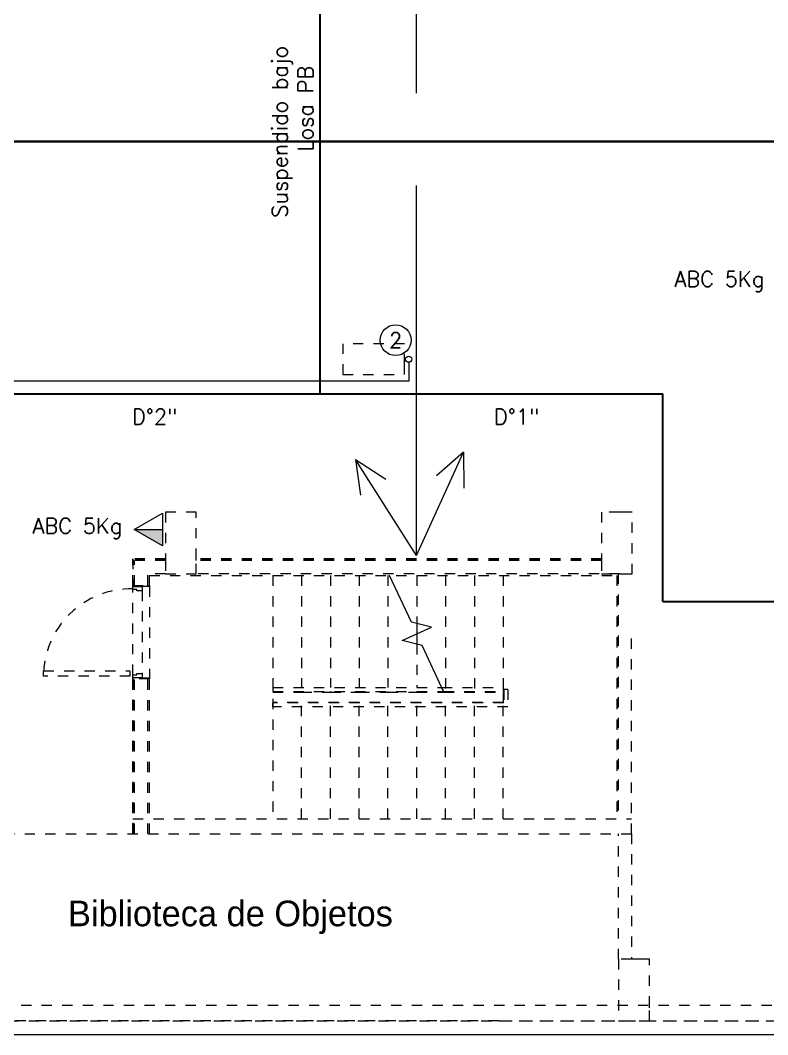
# Model space of a CAD drawing. Header units: millimetres. Extents: x 539 to 842, y -453 to -96.
# Drawn here: x 814.13 to 821.4, y -408.24 to -398.37 of the extents above; entities that cross this region are included whole.
import ezdxf
from ezdxf.enums import TextEntityAlignment as Align

# ---------------------------------------------------------------- set-up
doc = ezdxf.new("R2010")
doc.units = ezdxf.units.MM
doc.header["$LTSCALE"] = 0.1
for name, pattern in [('ACAD_ISO02W100', [15, 12, -3]), ('CONTINUA', [0]), ('HIDDEN', [0.375, 0.25, -0.125]), ('Overhead', [0.003969, 0.002381, -0.001587])]:
    doc.linetypes.add(name, pattern=pattern)
doc.layers.get('0').update_dxf_attribs({"lineweight": 5})
for name, color, linetype, lineweight in [('00-Agua Fria', 5, 'ACAD_ISO02W100', 20), ('00-Texto AF', 7, 'Continuous', 18), ('00_Incendio_Cañeria', 1, 'Continuous', 30), ('00_Incendio_Matafuego', 1, 'Continuous', 20), ('00_Incendio_Textos', 7, 'Continuous', 13), ('Incendio - Texto', 11, 'Continuous', 18), ('Lavarropa', 7, 'HIDDEN', 5)]:
    doc.layers.add(name, color=color, linetype=linetype, lineweight=lineweight)
doc.layers.add('00-Pluvial', color=40, linetype='Continuous')
doc.layers.add('Textos', color=7, linetype='Continuous')
doc.styles.add('Instal Sanit', font='techb___.ttf', dxfattribs={"height": 0.15})
doc.styles.add('Pill Gothic 300mg Lt', font='', dxfattribs={"height": 0.186028})
doc.styles.add('Romans', font='romans.shx')
doc.styles.get('Pill Gothic 300mg Lt').set_extended_font_data('Pill Gothic 300mg Lt')

# ---------------------------------------------------------------- blocks, each defined once
blk = doc.blocks.new('SS final')
at = {"color": 8, "lineweight": 18}
for p, q in [((1066.9185, -439.8111), (1066.3185, -439.8111)), ((1066.3185, -439.8111), (1066.3185, -440.1111)), ((1066.9185, -440.0111), (1066.9185, -439.8111)), ((1066.9185, -440.1111), (1066.9185, -440.0111)), ((1066.3185, -440.1111), (1066.9185, -440.1111)), ((1064.8943, -441.4523), (1064.5943, -441.4523)), ((1064.5943, -441.4523), (1064.5943, -441.9048)), ((1064.8943, -441.9048), (1064.8943, -441.4523)), ((1069.0111, -441.4523), (1068.8348, -441.4523)), ((1068.8348, -441.4523), (1068.8348, -441.9048)), ((1069.0126, -441.4523), (1069.0111, -441.4523)), ((1069.0136, -441.4523), (1069.0126, -441.4523)), ((1069.0286, -441.4523), (1069.0136, -441.4523)), ((1069.1286, -441.4523), (1069.0286, -441.4523)), ((1069.1348, -441.4523), (1069.1286, -441.4523)), ((1069.1348, -442.0523), (1069.1348, -441.4523)), ((1064.5954, -441.9048), (1064.2762, -441.9048)), ((1064.2762, -441.9048), (1064.2762, -442.1637)), ((1064.5954, -441.9063), (1064.2762, -441.9063)), ((1064.2762, -441.9073), (1064.2777, -441.9073)), ((1064.2777, -442.1637), (1064.2777, -441.9048)), ((1064.5954, -441.9073), (1064.2787, -441.9073)), ((1064.2787, -442.1637), (1064.2787, -441.9073)), ((1064.5954, -441.9223), (1064.2937, -441.9223)), ((1064.2937, -442.1637), (1064.2937, -441.9223)), ((1064.5943, -441.9048), (1064.5943, -441.9063)), ((1064.5943, -441.9063), (1064.5943, -441.9073)), ((1064.5943, -441.9073), (1064.5943, -441.9223)), ((1064.5943, -441.9223), (1064.5943, -442.0523)), ((1064.8943, -441.9063), (1064.8943, -441.9048)), ((1064.8943, -441.9073), (1064.8943, -441.9063)), ((1064.8943, -441.9223), (1064.8943, -441.9073)), ((1064.8943, -442.0523), (1064.8943, -441.9223)), ((1068.8359, -441.9048), (1064.8954, -441.9048)), ((1068.8359, -441.9063), (1064.8954, -441.9063)), ((1068.8359, -441.9073), (1064.8954, -441.9073)), ((1068.8359, -441.9223), (1064.8954, -441.9223)), ((1068.8348, -441.9048), (1068.8348, -441.9063)), ((1068.8348, -441.9063), (1068.8348, -441.9073)), ((1068.8348, -441.9073), (1068.8348, -441.9223)), ((1068.8348, -441.9223), (1068.8348, -442.0523)), ((1064.5954, -442.0523), (1064.4237, -442.0523)), ((1064.4237, -442.1637), (1064.4237, -442.0523)), ((1064.5943, -442.0523), (1064.8943, -442.0523)), ((1069.0122, -442.0523), (1064.8954, -442.0523)), ((1068.8348, -442.0523), (1069.0111, -442.0523)), ((1068.9977, -442.0523), (1068.9977, -444.4354)), ((1069.0111, -442.0523), (1069.0126, -442.0523)), ((1069.0126, -442.0523), (1069.0136, -442.0523)), ((1069.0136, -442.0523), (1069.0286, -442.0523)), ((1069.0286, -442.0523), (1069.1286, -442.0523)), ((1069.1286, -442.0523), (1069.1348, -442.0523)), ((1064.4387, -442.0673), (1068.9827, -442.0673)), ((1064.4387, -442.1637), (1064.4387, -442.0673)), ((1065.6387, -442.0673), (1065.6387, -443.1559)), ((1065.9187, -442.0673), (1065.9187, -443.1559)), ((1066.1987, -442.0673), (1066.1987, -443.1559)), ((1066.4787, -442.0673), (1066.4787, -443.1559)), ((1066.7587, -442.0673), (1066.7587, -443.1559)), ((1067.0387, -442.0673), (1067.0387, -442.5339)), ((1067.0387, -442.0673), (1067.0387, -442.5339)), ((1067.3187, -442.0673), (1067.3187, -443.2013)), ((1067.3187, -442.0673), (1067.3187, -443.2013)), ((1067.5987, -442.0673), (1067.5987, -443.2013)), ((1067.5987, -442.0673), (1067.5987, -443.2013)), ((1067.8787, -442.0673), (1067.8787, -443.2013)), ((1067.8787, -442.0673), (1067.8787, -443.2013)), ((1068.9827, -442.0673), (1068.9827, -444.4354)), ((1064.2762, -442.1637), (1064.4387, -442.1637)), ((1064.2762, -442.1737), (1064.2762, -442.1637)), ((1064.2762, -442.1737), (1064.3682, -442.1737)), ((1064.2762, -442.2037), (1064.2762, -442.1737)), ((1064.3177, -442.2037), (1064.2762, -442.2037)), ((1064.2762, -443.0337), (1064.2762, -442.2037)), ((1064.3177, -442.2157), (1064.3177, -442.2037)), ((1064.3682, -442.2157), (1064.3177, -442.2157)), ((1064.3682, -442.1737), (1064.3682, -442.2157)), ((1064.4387, -442.1737), (1064.3682, -442.1737)), ((1064.3682, -442.2157), (1064.3682, -443.0217)), ((1064.4387, -442.1637), (1064.4387, -442.1737)), ((1064.4387, -442.1737), (1064.4387, -443.0637)), ((1067.0387, -442.5339), (1067.0387, -442.6343)), ((1067.0387, -442.6343), (1067.0387, -442.7348)), ((1067.0387, -442.6343), (1067.0387, -442.7348)), ((1069.1277, -444.5804), (1069.1277, -442.5806)), ((1067.0387, -442.7348), (1067.0387, -443.1559)), ((1063.4084, -442.9949), (1064.2494, -442.9949)), ((1063.4084, -443.0459), (1063.4084, -442.9949)), ((1064.2494, -442.9949), (1064.2494, -443.0459)), ((1064.2762, -443.0637), (1064.2762, -443.0337)), ((1064.2762, -443.0337), (1064.3177, -443.0337)), ((1064.3177, -443.0217), (1064.3682, -443.0217)), ((1064.3177, -443.0337), (1064.3177, -443.0217)), ((1064.3682, -443.0217), (1064.3682, -443.0637)), ((1064.2494, -443.0459), (1063.4084, -443.0459)), ((1064.3682, -443.0637), (1064.2762, -443.0637)), ((1064.2762, -443.0737), (1064.2762, -443.0637)), ((1064.2762, -443.0737), (1064.2762, -444.5804)), ((1064.4387, -443.0737), (1064.2762, -443.0737)), ((1064.2777, -444.5804), (1064.2777, -443.0737)), ((1064.2787, -444.5804), (1064.2787, -443.0737)), ((1064.2937, -444.5804), (1064.2937, -443.0737)), ((1064.3682, -443.0637), (1064.4387, -443.0637)), ((1064.4237, -444.5804), (1064.4237, -443.0737)), ((1064.4387, -443.0637), (1064.4387, -443.0737)), ((1064.4387, -444.5804), (1064.4387, -443.0737)), ((1065.6387, -443.1559), (1065.6387, -443.1959)), ((1065.6387, -443.1559), (1067.2819, -443.1559)), ((1065.6387, -443.1959), (1067.3006, -443.1959)), ((1065.6387, -443.2013), (1065.9187, -443.2013)), ((1065.9187, -443.1959), (1065.9187, -443.2013)), ((1065.9187, -443.2013), (1066.1987, -443.2013)), ((1066.1987, -443.1959), (1066.1987, -443.2013)), ((1066.1987, -443.2013), (1066.4787, -443.2013)), ((1066.4787, -443.1959), (1066.4787, -443.2013)), ((1066.4787, -443.2013), (1066.7587, -443.2013)), ((1066.7587, -443.1959), (1066.7587, -443.2013)), ((1066.7587, -443.2013), (1067.0387, -443.2013)), ((1067.0387, -443.1959), (1067.0387, -443.2013)), ((1067.0387, -443.2013), (1067.3031, -443.2013)), ((1067.3006, -443.1959), (1067.2819, -443.1559)), ((1067.3031, -443.2013), (1067.8787, -443.2013)), ((1067.8787, -443.2013), (1067.8787, -443.3013)), ((1067.8787, -443.3013), (1065.6387, -443.3013)), ((1065.9187, -444.4354), (1065.9187, -443.3013)), ((1065.9187, -444.4354), (1065.9187, -443.3013)), ((1066.1987, -444.4354), (1066.1987, -443.3013)), ((1066.1987, -444.4354), (1066.1987, -443.3013)), ((1066.4787, -444.4354), (1066.4787, -443.3013)), ((1066.4787, -444.4354), (1066.4787, -443.3013)), ((1066.7587, -444.4354), (1066.7587, -443.3013)), ((1066.7587, -444.4354), (1066.7587, -443.3013)), ((1067.0387, -444.4354), (1067.0387, -443.3013)), ((1067.0387, -444.4354), (1067.0387, -443.3013)), ((1067.3187, -444.4354), (1067.3187, -443.3013)), ((1067.3187, -444.4354), (1067.3187, -443.3013)), ((1067.5987, -444.4354), (1067.5987, -443.3013)), ((1067.5987, -444.4354), (1067.5987, -443.3013)), ((1067.8787, -444.4354), (1067.8787, -443.3013)), ((1067.8787, -444.4354), (1067.8787, -443.3013)), ((1064.2787, -444.4354), (1069.1277, -444.4354)), ((1062.8253, -444.5804), (1069.1277, -444.5804)), ((1069.0016, -445.8001), (1069.0016, -444.5804)), ((1069.1277, -444.5804), (1069.1266, -445.8001)), ((1069.1266, -445.8001), (1069.0016, -445.8001)), ((1069.0016, -445.8001), (1069.0016, -446.4001)), ((1069.2316, -445.8001), (1069.1266, -445.8001)), ((1069.3016, -445.8001), (1069.2316, -445.8001)), ((1069.3016, -446.2591), (1069.3016, -445.8001)), ((1077.8905, -446.2501), (970.8155, -446.2501)), ((1069.3016, -446.2606), (1069.3016, -446.2591)), ((1069.3016, -446.2616), (1069.3016, -446.2606)), ((1069.3016, -446.2741), (1069.3016, -446.2616)), ((1069.3016, -446.2751), (1069.3016, -446.2741)), ((1069.3016, -446.4001), (1069.3016, -446.2751)), ((970.6655, -446.4001), (1078.0405, -446.4001)), ((1067.835, -446.4001), (1059.3697, -446.4001)), ((1067.835, -446.4001), (1078.0405, -446.4001)), ((1069.0016, -446.4001), (1069.2741, -446.4001)), ((1069.2741, -446.4001), (1069.3016, -446.4001))]:
    blk.add_line(p, q, dxfattribs=at)
at = {"color": 8, "linetype": 'Overhead', "lineweight": 18}
for p, q in [((1065.6387, -442.0673), (1065.6387, -444.4354)), ((1065.9187, -442.0673), (1065.9187, -443.1559)), ((1066.1987, -442.0673), (1066.1987, -443.1559)), ((1066.4787, -442.0673), (1066.4787, -443.1559)), ((1066.7587, -442.0673), (1066.7587, -443.1559)), ((1067.0387, -442.5339), (1067.0387, -442.6343)), ((1067.0387, -442.7348), (1067.0387, -443.1559)), ((1065.9187, -443.1959), (1065.9187, -443.2013)), ((1066.1987, -443.1959), (1066.1987, -443.2013)), ((1066.4787, -443.1959), (1066.4787, -443.2013)), ((1066.7587, -443.1959), (1066.7587, -443.2013)), ((1067.0387, -443.1959), (1067.0387, -443.2013)), ((1067.2819, -443.1559), (1067.8787, -443.1559)), ((1067.3006, -443.1959), (1067.8787, -443.1959)), ((1067.8787, -443.1559), (1067.8787, -443.1959)), ((1067.9241, -443.1759), (1067.8841, -443.1759)), ((1067.8841, -443.1759), (1067.8841, -443.3067)), ((1067.9241, -443.1759), (1067.9241, -443.3467)), ((1065.6387, -443.3467), (1065.6387, -443.3067)), ((1067.8841, -443.3067), (1065.6387, -443.3067)), ((1067.9241, -443.3467), (1065.6387, -443.3467))]:
    blk.add_line(p, q, dxfattribs=at)
at = {"color": 8, "linetype": 'Continuous', "lineweight": 18}
for p, q in [((1066.9859, -442.521), (1066.7743, -442.0673)), ((1067.1803, -442.5683), (1066.9859, -442.521)), ((1066.8971, -442.7003), (1067.1803, -442.5683)), ((1067.0915, -442.7476), (1066.8971, -442.7003)), ((1067.3031, -443.2013), (1067.0915, -442.7476))]:
    blk.add_line(p, q, dxfattribs=at)
at = {"color": 8, "lineweight": 18}
blk.add_arc((1064.2597, -443.049), 0.8513, 88.88942, 179.79136, dxfattribs=at)
at = {"color": 8, "lineweight": 18, "style": 'Pill Gothic 300mg Lt'}
blk.add_text('Biblioteca de Objetos', height=0.25, dxfattribs=at).set_placement((1063.6466, -445.4805))

msp = doc.modelspace()

# ---------------------------------------------------------------- hatches: boundary and pattern name
at = {"layer": '00_Incendio_Matafuego'}
msp.add_hatch(color=256, dxfattribs=at).paths.add_polyline_path([(815.5143, -403.3256), (815.5143, -403.4856), (815.2372, -403.3256)])

# ---------------------------------------------------------------- linework, layer by layer
at = {"layer": '00-Agua Fria', "linetype": 'Continuous', "lineweight": 20}
msp.add_lwpolyline([(817.908, -401.6958), (817.908, -401.8832), (810.4821, -401.8832)], dxfattribs=at)
at = {"layer": '00-Agua Fria', "linetype": 'CONTINUA'}
msp.add_lwpolyline([(829.4828, -408.2418), (806.6841, -408.242)], dxfattribs=at)
at = {"layer": '00-Agua Fria', "linetype": 'CONTINUA', "lineweight": 20}
for centre, radius in [((817.7809, -401.4833), 0.15), ((817.908, -401.6682), 0.03)]:
    msp.add_circle(centre, radius, dxfattribs=at)
at = {"layer": '00-Pluvial', "linetype": 'ACAD_ISO02W100', "lineweight": 20, "ltscale": 3}
msp.add_line((817.9834, -403.5795), (817.9834, -391.1362), dxfattribs=at)
at = {"layer": '00-Pluvial', "lineweight": 20}
for p, q in [((817.9835, -403.5795), (817.3898, -402.645)), ((817.3898, -402.645), (817.4379, -402.9926)), ((817.3898, -402.645), (817.684, -402.8363)), ((817.9835, -403.5795), (818.4421, -402.5719)), ((818.4421, -402.5719), (818.1772, -402.802)), ((818.4421, -402.5719), (818.4426, -402.9228))]:
    msp.add_line(p, q, dxfattribs=at)
at = {"layer": '00-Pluvial', "lineweight": 40}
msp.add_lwpolyline([(823.178, -399.5487), (813.5743, -399.5487)], dxfattribs=at)
at = {"layer": '00_Incendio_Cañeria', "lineweight": 30}
for points in [[(817.0441, -393.6571), (817.0441, -402.0049)], [(812.8788, -402.0049), (817.0441, -402.0049)], [(817.0441, -402.0049), (820.3796, -402.0049)], [(820.3796, -404.0275), (820.3796, -402.0049)], [(820.3796, -404.0275), (828.5916, -404.0275)]]:
    msp.add_lwpolyline(points, dxfattribs=at)
at = {"layer": '00_Incendio_Matafuego'}
msp.add_lwpolyline([(815.2372, -403.3256), (815.5143, -403.1656), (815.5143, -403.4856)], close=True, dxfattribs=at)
msp.add_lwpolyline([(815.2372, -403.3256), (815.5143, -403.3256)], dxfattribs=at)

# ---------------------------------------------------------------- block references
at = {"layer": 'Lavarropa', "color": 3, "linetype": 'CONTINUA', "lineweight": 13}
msp.add_blockref('SS final', (-249.0522, 38.2938), dxfattribs=at)

# ---------------------------------------------------------------- texts
at = {"layer": '00-Texto AF', "style": 'Romans'}
msp.add_text('2', height=0.15, rotation=360, dxfattribs=at).set_placement((817.7809, -401.4833), align=Align.MIDDLE_CENTER)
at = {"layer": '00_Incendio_Textos', "color": 7, "char_height": 0.15, "width": 1.472225, "attachment_point": 2, "style": 'Instal Sanit'}
for insert in [(820.8549, -400.8128), (814.6116, -403.2153)]:
    msp.add_mtext('\\pi-0.45,l0.6,t0.6;{\\Fromans|c0;ABC 5Kg}', dxfattribs=dict(at, insert=insert))
at = {"layer": 'Incendio - Texto', "color": 7, "style": 'Romans'}
for s, p in [('D°2"', (815.4389, -402.2279)), ('D°1"', (818.9594, -402.2279))]:
    msp.add_text(s, height=0.15, dxfattribs=at).set_placement(p, align=Align.MIDDLE_CENTER)
at = {"layer": 'Textos', "color": 7, "insert": (816.5789, -399.5306), "char_height": 0.15, "width": 2.196444, "attachment_point": 2, "rotation": 90, "style": 'Instal Sanit'}
msp.add_mtext('\\pi-0.45,l0.6,t0.6;{\\Fromans|c0;Suspendido bajo Losa PB}', dxfattribs=at)

doc.saveas('drawing.dxf')
